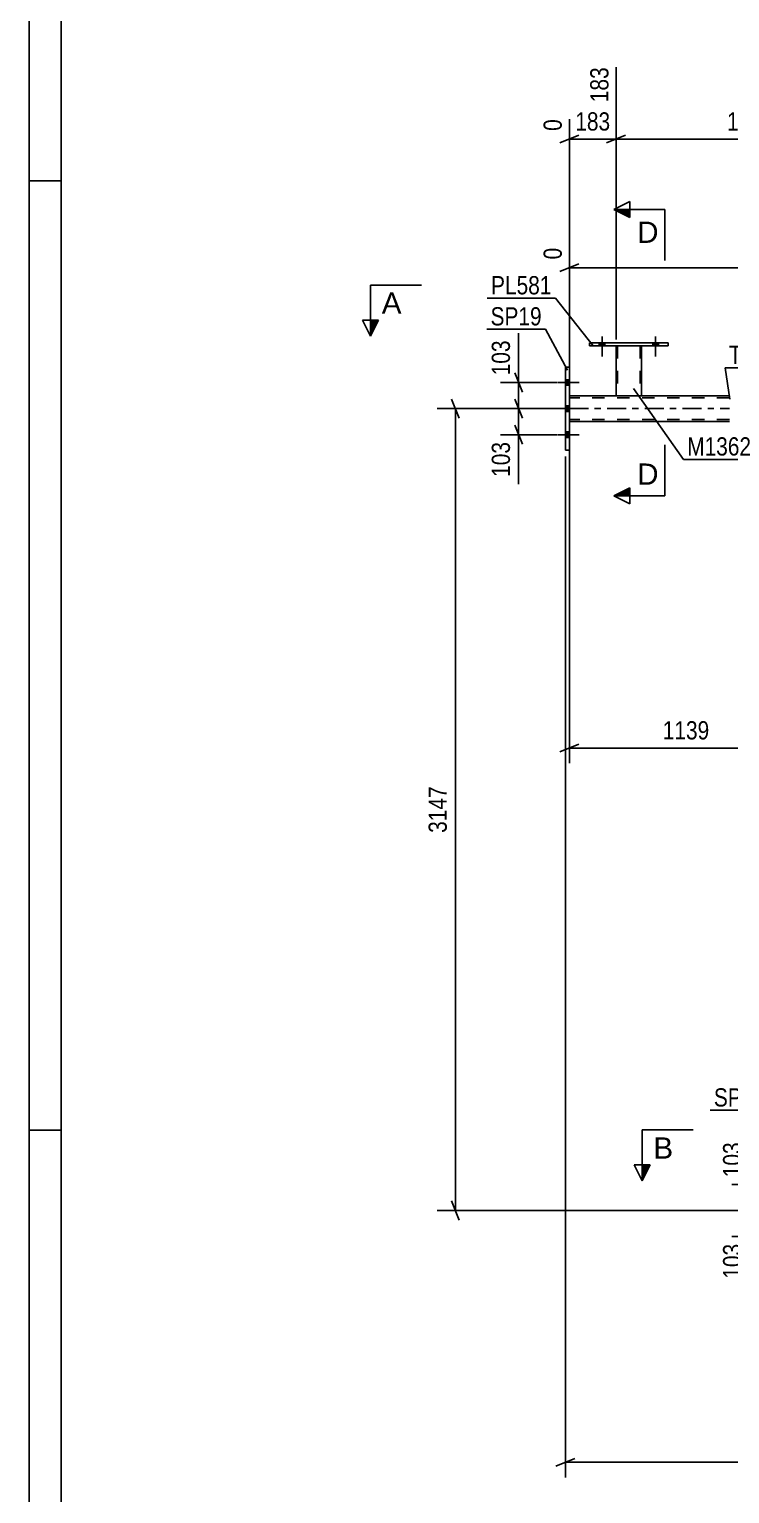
# Model space of a CAD drawing. Header units: millimetres. Extents: x -85 to 756, y -411 to 183.
# Drawn here: x -84.8 to 25.2, y -170.3 to 59.5 of the extents above; entities that cross this region are included whole.
import ezdxf

# ---------------------------------------------------------------- set-up
doc = ezdxf.new("R2010")
doc.units = ezdxf.units.MM
doc.linetypes.add('DXK_LINE_DOT2', pattern=[3.9198, 1.9599, -1.9599])
doc.linetypes.add('DXK_LINE_DOT3', pattern=[5.9187, 2.979, -0.9799, 0.9799, -0.9799])
doc.styles.add('Arial', font='ARIAL.TTF', dxfattribs={"height": 0.2})
doc.styles.add('Arial Narrow', font='ARIALN.TTF', dxfattribs={"height": 0.2})

# ---------------------------------------------------------------- blocks, each defined once
blk = doc.blocks.new('Unknown-814185790-1133')
at = {"color": 5, "linetype": 'Continuous'}
for p, q in [((-84.85, 182.74), (-84.85, -411.26)), ((-79.85, 177.74), (-79.85, -406.26)), ((-79.85, 35.74), (-84.85, 35.74)), ((-79.85, -113.26), (-84.85, -113.26))]:
    blk.add_line(p, q, dxfattribs=at)
blk = doc.blocks.new('Part-814185790-3725 - 3717')
at = {"color": 2, "linetype": 'Continuous'}
for p, q in [((3.13, 10.32), (3.13, 9.84)), ((15.53, 10.32), (3.13, 10.32)), ((3.13, 9.84), (15.53, 9.84)), ((15.53, 9.84), (15.53, 10.32))]:
    blk.add_line(p, q, dxfattribs=at)
blk = doc.blocks.new('Bolt-814185790-3719 - 3717')
at = {"linetype": 'Continuous'}
for points in [[(4.69, 9.84), (5.57, 9.84), (5.57, 10.32), (4.69, 10.32)], [(13.09, 9.84), (13.97, 9.84), (13.97, 10.32), (13.09, 10.32)]]:
    blk.add_hatch(color=1, dxfattribs=at).paths.add_polyline_path(points)
at = {"color": 1, "linetype": 'Continuous'}
for p, q in [((4.69, 10.32), (4.69, 9.84)), ((5.13, 11.32), (5.13, 8.2)), ((5.57, 10.32), (5.57, 9.84)), ((13.09, 10.32), (13.09, 9.84)), ((13.53, 11.32), (13.53, 8.2)), ((13.97, 10.32), (13.97, 9.84))]:
    blk.add_line(p, q, dxfattribs=at)
blk = doc.blocks.new('Bolt-814185790-3720 - 3717')
at = {"linetype": 'Continuous'}
for points in [[(4.69, 9.84), (5.57, 9.84), (5.57, 10.32), (4.69, 10.32)], [(13.09, 9.84), (13.97, 9.84), (13.97, 10.32), (13.09, 10.32)]]:
    blk.add_hatch(color=1, dxfattribs=at).paths.add_polyline_path(points)
at = {"color": 1, "linetype": 'Continuous'}
for p, q in [((4.69, 10.32), (4.69, 9.84)), ((5.13, 11.32), (5.13, 8.2)), ((5.57, 10.32), (5.57, 9.84)), ((13.09, 10.32), (13.09, 9.84)), ((13.53, 11.32), (13.53, 8.2)), ((13.97, 10.32), (13.97, 9.84))]:
    blk.add_line(p, q, dxfattribs=at)
blk = doc.blocks.new('Part-814185790-3740 - 3717')
at = {"color": 2, "linetype": 'Continuous'}
for p, q in [((7.33, 9.84), (7.33, 2)), ((11.33, 9.84), (11.33, 2)), ((7.33, 2), (11.33, 2))]:
    blk.add_line(p, q, dxfattribs=at)
at = {"color": 7, "linetype": 'DXK_LINE_DOT2'}
for p, q in [((7.33, 9.84), (11.33, 9.84)), ((7.33, 9.84), (7.33, 9.84)), ((7.33, 9.84), (7.33, 9.84)), ((7.57, 9.84), (7.57, 2)), ((11.09, 9.84), (11.09, 2)), ((11.33, 9.84), (11.33, 9.84)), ((11.33, 9.84), (11.33, 9.84)), ((11.03, 2), (11.07, 2)), ((11.03, 2), (11.07, 2)), ((11.07, 2), (11.09, 2)), ((11.07, 2), (11.09, 2))]:
    blk.add_line(p, q, dxfattribs=at)
blk = doc.blocks.new('Part-814185790-3771 - 3717')
at = {"color": 2, "linetype": 'Continuous'}
for p, q in [((-0.64, -6.5), (-0.64, 6.5)), ((-0.64, 6.5), (0, 6.5)), ((0, -6.5), (0, 6.5)), ((-0.64, -6.5), (0, -6.5))]:
    blk.add_line(p, q, dxfattribs=at)
blk = doc.blocks.new('Part-814185790-3928 - 3717')
at = {"color": 2, "linetype": 'Continuous'}
for p, q in [((7.33, 2), (0, 2)), ((25.13, 2), (11.33, 2)), ((25.13, -2), (0, -2))]:
    blk.add_line(p, q, dxfattribs=at)
at = {"color": 7, "linetype": 'DXK_LINE_DOT2'}
for p, q in [((0, 2), (0, -2)), ((25.13, 1.68), (0, 1.68)), ((11.33, 2), (7.33, 2)), ((25.13, -1.68), (0, -1.68))]:
    blk.add_line(p, q, dxfattribs=at)
at = {"color": 7, "linetype": 'DXK_LINE_DOT3'}
blk.add_line((0, 0), (25.13, 0), dxfattribs=at)
blk = doc.blocks.new('Bolt-814185790-4021 - 3717')
at = {"linetype": 'Continuous'}
for points in [[(0, 3.66), (0, 4.54), (-0.64, 4.54), (-0.64, 3.66)], [(0, 3.66), (0, 4.54), (-0.64, 4.54), (-0.64, 3.66)], [(0, 3.66), (0, 4.54), (-0.64, 4.54), (-0.64, 3.66)], [(0, -0.44), (0, 0.44), (-0.64, 0.44), (-0.64, -0.44)], [(0, -0.44), (0, 0.44), (-0.64, 0.44), (-0.64, -0.44)], [(0, -4.54), (0, -3.66), (-0.64, -3.66), (-0.64, -4.54)], [(0, -4.54), (0, -3.66), (-0.64, -3.66), (-0.64, -4.54)], [(0, -4.54), (0, -3.66), (-0.64, -3.66), (-0.64, -4.54)]]:
    blk.add_hatch(color=1, dxfattribs=at).paths.add_polyline_path(points)
at = {"color": 1, "linetype": 'Continuous'}
for p, q in [((-1.8, 4.1), (1.52, 4.1)), ((-1.8, 4.1), (1.52, 4.1)), ((-1.8, 4.1), (1.52, 4.1)), ((-0.64, 4.54), (0, 4.54)), ((-0.64, 4.54), (0, 4.54)), ((-0.64, 4.54), (0, 4.54)), ((-0.64, 3.66), (0, 3.66)), ((-0.64, 3.66), (0, 3.66)), ((-0.64, 3.66), (0, 3.66)), ((-1.8, 0), (1.52, 0)), ((-1.8, 0), (1.52, 0)), ((-0.64, 0.44), (0, 0.44)), ((-0.64, 0.44), (0, 0.44)), ((-0.64, -0.44), (0, -0.44)), ((-0.64, -0.44), (0, -0.44)), ((-1.8, -4.1), (1.52, -4.1)), ((-1.8, -4.1), (1.52, -4.1)), ((-1.8, -4.1), (1.52, -4.1)), ((-0.64, -3.66), (0, -3.66)), ((-0.64, -3.66), (0, -3.66)), ((-0.64, -3.66), (0, -3.66)), ((-0.64, -4.54), (0, -4.54)), ((-0.64, -4.54), (0, -4.54)), ((-0.64, -4.54), (0, -4.54))]:
    blk.add_line(p, q, dxfattribs=at)
blk = doc.blocks.new('StraightDimension-814185790-4522 - 3717')
at = {"color": 7, "linetype": 'Continuous'}
for p, q in [((-17.31, -1.5), (-18.51, 1.5)), ((-1.64, 0), (-20.76, 0)), ((-17.91, -125.86), (-17.91, 0)), ((34.99, -125.86), (-20.76, -125.86)), ((-18.51, -124.36), (-17.31, -127.36))]:
    blk.add_line(p, q, dxfattribs=at)
at = {"color": 0}
blk.add_wipeout([(-18.66, -58.67), (-22.86, -58.67), (-22.86, -67.19), (-18.66, -67.19)], dxfattribs=at)
at = {"color": 3, "style": 'Arial Narrow'}
blk.add_text('3147', height=2.863, rotation=90.0002, dxfattribs=at).set_placement((-19.26, -66.59))
blk = doc.blocks.new('StraightDimension-814185790-4783 - 3717')
at = {"color": 7, "linetype": 'Continuous'}
for p, q in [((-0.64, -7.5), (-0.64, -167.77)), ((0.86, -164.77), (-2.14, -165.97)), ((-0.64, -165.37), (662.15, -165.37))]:
    blk.add_line(p, q, dxfattribs=at)
blk = doc.blocks.new('StraightDimension-814185790-5123 - 3717')
at = {"color": 7, "linetype": 'Continuous'}
for p, q in [((-8.59, 5.6), (-7.39, 2.6)), ((-1.93, 4.1), (-10.84, 4.1)), ((-7.99, 0), (-7.99, 4.1)), ((-1.32, 0), (-10.84, 0)), ((-7.39, -1.5), (-8.59, 1.5))]:
    blk.add_line(p, q, dxfattribs=at)
at = {"color": 0}
blk.add_wipeout([(-8.74, 11.31), (-12.94, 11.31), (-12.94, 4.62), (-8.74, 4.62)], dxfattribs=at)
at = {"color": 7, "linetype": 'Continuous'}
blk.add_line((-7.99, 4.1), (-7.99, 11.83), dxfattribs=at)
blk.add_line((-7.99, 4.1), (-7.99, 11.83), dxfattribs=at)
at = {"color": 3, "style": 'Arial Narrow'}
blk.add_text('103', height=2.863, rotation=90.0002, dxfattribs=at).set_placement((-9.34, 5.23))
blk = doc.blocks.new('StraightDimension-814185790-5133 - 3717')
at = {"color": 7, "linetype": 'Continuous'}
for p, q in [((-1.32, 0), (-10.84, 0)), ((-8.59, 1.5), (-7.39, -1.5)), ((-7.99, -4.1), (-7.99, 0)), ((-1.93, -4.1), (-10.84, -4.1)), ((-7.39, -5.6), (-8.59, -2.6))]:
    blk.add_line(p, q, dxfattribs=at)
at = {"color": 0}
blk.add_wipeout([(-8.74, -4.63), (-12.94, -4.63), (-12.94, -11.31), (-8.74, -11.31)], dxfattribs=at)
at = {"color": 7, "linetype": 'Continuous'}
blk.add_line((-7.99, -4.1), (-7.99, -11.83), dxfattribs=at)
blk.add_line((-7.99, -4.1), (-7.99, -11.83), dxfattribs=at)
at = {"color": 3, "style": 'Arial Narrow'}
blk.add_text('103', height=2.863, rotation=90.0002, dxfattribs=at).set_placement((-9.34, -10.71))
blk = doc.blocks.new('StraightDimension-814185790-4805 - 3717')
at = {"color": 7, "linetype": 'Continuous'}
for p, q in [((70.64, -1), (70.64, 30.73)), ((0, 7.5), (0, 25.24)), ((1.5, 22.72), (-1.5, 21.52)), ((0, 22.12), (70.64, 22.12)), ((69.14, 21.52), (72.14, 22.72))]:
    blk.add_line(p, q, dxfattribs=at)
at = {"color": 0, "linetype": 'Continuous'}
for points in [[(70.04, 31.33), (65.84, 31.33), (65.84, 22.82), (70.04, 22.82)], [(-0.6, 25.84), (-4.8, 25.84), (-4.8, 22.82), (-0.6, 22.82)]]:
    blk.add_wipeout(points, dxfattribs=at)
at = {"color": 0}
blk.add_wipeout([(39.58, 22.87), (39.58, 27.07), (31.06, 27.07), (31.06, 22.87)], dxfattribs=at)
at = {"color": 3, "linetype": 'Continuous', "style": 'Arial Narrow'}
for s, height, p in [('1990', 2.863, (69.44, 23.42)), ('0', 2.86, (-1.2, 23.42))]:
    blk.add_text(s, height=height, rotation=90.0002, dxfattribs=at).set_placement(p)
at = {"color": 3, "style": 'Arial Narrow'}
blk.add_text('1990', height=2.863, dxfattribs=at).set_placement((31.66, 23.47))
blk = doc.blocks.new('StraightDimension-814185790-12200 - 3717')
at = {"color": 7, "linetype": 'Continuous'}
for p, q in [((0, -3), (0, -55.67)), ((36.63, -122.22), (36.63, -50.42)), ((1.5, -52.67), (-1.5, -53.87)), ((35.13, -53.87), (38.13, -52.67)), ((0, -53.27), (36.63, -53.27))]:
    blk.add_line(p, q, dxfattribs=at)
at = {"color": 0}
blk.add_wipeout([(22.57, -52.52), (22.57, -48.32), (14.06, -48.32), (14.06, -52.52)], dxfattribs=at)
at = {"color": 3, "style": 'Arial Narrow'}
blk.add_text('1139', height=2.863, dxfattribs=at).set_placement((14.66, -51.92))
blk = doc.blocks.new('StraightDimension-814185790-12214 - 3717')
at = {"color": 7, "linetype": 'Continuous'}
for p, q in [((34.52, -121.76), (25.49, -121.76)), ((27.74, -120.26), (28.94, -123.26)), ((28.34, -125.86), (28.34, -121.76)), ((34.52, -125.86), (25.49, -125.86)), ((28.94, -127.36), (27.74, -124.36))]:
    blk.add_line(p, q, dxfattribs=at)
at = {"color": 0}
blk.add_wipeout([(27.59, -114.55), (23.39, -114.55), (23.39, -121.24), (27.59, -121.24)], dxfattribs=at)
at = {"color": 7, "linetype": 'Continuous'}
blk.add_line((28.34, -121.76), (28.34, -114.03), dxfattribs=at)
blk.add_line((28.34, -121.76), (28.34, -114.03), dxfattribs=at)
at = {"color": 3, "style": 'Arial Narrow'}
blk.add_text('103', height=2.863, rotation=90.0002, dxfattribs=at).set_placement((26.99, -120.64))
blk = doc.blocks.new('StraightDimension-814185790-12215 - 3717')
at = {"color": 7, "linetype": 'Continuous'}
for p, q in [((34.52, -125.86), (25.49, -125.86)), ((27.74, -124.36), (28.94, -127.36)), ((28.34, -129.96), (28.34, -125.86)), ((28.94, -131.46), (27.74, -128.46)), ((34.52, -129.96), (25.49, -129.96))]:
    blk.add_line(p, q, dxfattribs=at)
at = {"color": 0}
blk.add_wipeout([(27.59, -130.49), (23.39, -130.49), (23.39, -137.17), (27.59, -137.17)], dxfattribs=at)
at = {"color": 7, "linetype": 'Continuous'}
blk.add_line((28.34, -129.96), (28.34, -137.69), dxfattribs=at)
blk.add_line((28.34, -129.96), (28.34, -137.69), dxfattribs=at)
at = {"color": 3, "style": 'Arial Narrow'}
blk.add_text('103', height=2.863, rotation=90.0002, dxfattribs=at).set_placement((26.99, -136.57))
blk = doc.blocks.new('StraightDimension-814185790-14556 - 3717')
at = {"color": 7, "linetype": 'Continuous'}
for p, q in [((7.33, 10.84), (7.33, 53.59)), ((49.47, 10.84), (49.47, 50.91)), ((8.83, 42.9), (5.83, 41.7)), ((7.33, 42.3), (49.47, 42.3)), ((47.97, 41.7), (50.97, 42.9))]:
    blk.add_line(p, q, dxfattribs=at)
at = {"color": 0, "linetype": 'Continuous'}
blk.add_wipeout([(48.87, 51.51), (44.67, 51.51), (44.67, 43), (48.87, 43)], dxfattribs=at)
at = {"color": 0}
blk.add_wipeout([(32.65, 43.05), (32.65, 47.25), (24.14, 47.25), (24.14, 43.05)], dxfattribs=at)
at = {"color": 3, "linetype": 'Continuous', "style": 'Arial Narrow'}
blk.add_text('1460', height=2.863, rotation=90.0002, dxfattribs=at).set_placement((48.27, 43.6))
at = {"color": 3, "style": 'Arial Narrow'}
blk.add_text('1277', height=2.863, dxfattribs=at).set_placement((24.74, 43.65))
blk = doc.blocks.new('StraightDimension-814185790-14557 - 3717')
at = {"color": 7, "linetype": 'Continuous'}
for p, q in [((7.33, 10.84), (7.33, 53.59)), ((0, 3), (0, 45.43)), ((-1.5, 41.7), (1.5, 42.9)), ((0, 42.3), (7.33, 42.3)), ((8.83, 42.9), (5.83, 41.7))]:
    blk.add_line(p, q, dxfattribs=at)
at = {"color": 0}
blk.add_wipeout([(7.01, 43.05), (7.01, 47.25), (0.32, 47.25), (0.32, 43.05)], dxfattribs=at)
at = {"color": 0, "linetype": 'Continuous'}
for points in [[(6.73, 54.19), (2.53, 54.19), (2.53, 47.5), (6.73, 47.5)], [(-0.6, 46.03), (-4.8, 46.03), (-4.8, 43), (-0.6, 43)]]:
    blk.add_wipeout(points, dxfattribs=at)
at = {"color": 3, "linetype": 'Continuous', "style": 'Arial Narrow'}
for s, height, p in [('183', 2.863, (6.13, 48.1)), ('0', 2.86, (-1.2, 43.6))]:
    blk.add_text(s, height=height, rotation=90.0002, dxfattribs=at).set_placement(p)
at = {"color": 3, "style": 'Arial Narrow'}
blk.add_text('183', height=2.863, dxfattribs=at).set_placement((0.92, 43.65))
blk = doc.blocks.new('Mark-814185790-3736 - 3717')
at = {"color": 0}
blk.add_wipeout([(28.55, -7.36), (28.55, -4.36), (18.5, -4.36), (18.5, -7.36)], dxfattribs=at)
blk.add_wipeout([(28.55, -7.36), (28.55, -4.36), (18.5, -4.36), (18.5, -7.36)], dxfattribs=at)
at = {"color": 30, "linetype": 'Continuous'}
for p, q in [((10.04, 3.17), (17.9, -7.96)), ((17.9, -7.96), (29.15, -7.96))]:
    blk.add_line(p, q, dxfattribs=at)
at = {"color": 3, "style": 'Arial Narrow'}
blk.add_text('M1362', height=2.863, dxfattribs=at).set_placement((18.5, -7.36))
blk = doc.blocks.new('Mark-814185790-3721 - 3717')
at = {"color": 0}
blk.add_wipeout([(-2.81, 17.94), (-2.81, 20.94), (-12.31, 20.94), (-12.31, 17.94)], dxfattribs=at)
blk.add_wipeout([(-2.81, 17.94), (-2.81, 20.94), (-12.31, 20.94), (-12.31, 17.94)], dxfattribs=at)
at = {"color": 30, "linetype": 'Continuous'}
for p in [(-12.91, 17.34), (3.75, 9.84)]:
    blk.add_line(p, (-2.21, 17.34), dxfattribs=at)
at = {"color": 3, "style": 'Arial Narrow'}
blk.add_text('PL581', height=2.863, dxfattribs=at).set_placement((-12.31, 17.94))
blk = doc.blocks.new('Mark-814185790-3767 - 3717')
at = {"color": 0}
blk.add_wipeout([(-4.35, 13.06), (-4.35, 16.06), (-12.39, 16.06), (-12.39, 13.06)], dxfattribs=at)
blk.add_wipeout([(-4.35, 13.06), (-4.35, 16.06), (-12.39, 16.06), (-12.39, 13.06)], dxfattribs=at)
at = {"color": 30, "linetype": 'Continuous'}
for p in [(-12.99, 12.46), (-0.28, 6.06)]:
    blk.add_line(p, (-3.75, 12.46), dxfattribs=at)
at = {"color": 3, "style": 'Arial Narrow'}
blk.add_text('SP19', height=2.863, dxfattribs=at).set_placement((-12.39, 13.06))
blk = doc.blocks.new('Mark-814185790-3924 - 3717')
at = {"color": 0}
blk.add_wipeout([(34.93, 7.03), (34.93, 10.03), (25.07, 10.03), (25.07, 7.03)], dxfattribs=at)
blk.add_wipeout([(34.93, 7.03), (34.93, 10.03), (25.07, 10.03), (25.07, 7.03)], dxfattribs=at)
at = {"color": 30, "linetype": 'Continuous'}
for p, q in [((25.19, 1.5), (24.47, 6.43)), ((24.47, 6.43), (35.53, 6.43))]:
    blk.add_line(p, q, dxfattribs=at)
at = {"color": 3, "style": 'Arial Narrow'}
blk.add_text('TR889', height=2.863, dxfattribs=at).set_placement((25.07, 7.03))
blk = doc.blocks.new('Mark-814185790-3898 - 3717')
at = {"color": 0}
blk.add_wipeout([(30.73, -109.54), (30.73, -106.54), (22.69, -106.54), (22.69, -109.54)], dxfattribs=at)
blk.add_wipeout([(30.73, -109.54), (30.73, -106.54), (22.69, -106.54), (22.69, -109.54)], dxfattribs=at)
at = {"color": 30, "linetype": 'Continuous'}
for p in [(22.09, -110.14), (36.37, -120.17)]:
    blk.add_line(p, (31.33, -110.14), dxfattribs=at)
at = {"color": 3, "style": 'Arial Narrow'}
blk.add_text('SP19', height=2.863, dxfattribs=at).set_placement((22.69, -109.54))
blk = doc.blocks.new('SectionMark-814185790-5367 - 3717')
at = {"color": 6, "linetype": 'Continuous'}
for p, q in [((7, 31.27), (9.5, 32.52)), ((15, 31.27), (7, 31.27)), ((15, -13.7), (7, -13.7)), ((9.5, -14.95), (7, -13.7))]:
    blk.add_line(p, q, dxfattribs=at)
at = {"color": 0, "linetype": 'Continuous'}
for points in [[(14, 26.02), (14, 29.52), (10.63, 29.52), (10.63, 26.02)], [(14, -11.95), (14, -8.45), (10.63, -8.45), (10.63, -11.95)]]:
    blk.add_wipeout(points, dxfattribs=at)
at = {"linetype": 'Continuous'}
for points in [[(9.5, 31.27), (9.5, 30.02), (7, 31.27)], [(9.5, -12.45), (9.5, -13.7), (7, -13.7)]]:
    blk.add_hatch(color=6, dxfattribs=at).paths.add_polyline_path(points)
at = {"color": 6, "linetype": 'Continuous'}
for p, q in [((9.5, 30.02), (9.5, 32.52)), ((7, 31.27), (9.5, 30.02)), ((15, 31.27), (15, 23.27)), ((15, -13.7), (15, -5.7)), ((7, -13.7), (9.5, -12.45)), ((9.5, -12.45), (9.5, -14.95))]:
    blk.add_line(p, q, dxfattribs=at)
at = {"color": 3, "linetype": 'Continuous', "style": 'Arial'}
for p in [(10.63, 26.02), (10.63, -11.95)]:
    blk.add_text('D', height=3.34, dxfattribs=at).set_placement(p)
blk = doc.blocks.new('SectionMark-814185790-5369 - 3717')
at = {"color": 6, "linetype": 'Continuous'}
for p, q in [((11.43, -113.22), (11.43, -121.22)), ((11.43, -121.22), (10.18, -118.72))]:
    blk.add_line(p, q, dxfattribs=at)
at = {"color": 0, "linetype": 'Continuous'}
blk.add_wipeout([(16.29, -117.72), (16.29, -114.22), (13.18, -114.22), (13.18, -117.72)], dxfattribs=at)
at = {"linetype": 'Continuous'}
blk.add_hatch(color=6, dxfattribs=at).paths.add_polyline_path([(11.43, -118.72), (12.68, -118.72), (11.43, -121.22)])
at = {"color": 6, "linetype": 'Continuous'}
for p, q in [((11.43, -113.22), (19.43, -113.22)), ((12.68, -118.72), (10.18, -118.72)), ((11.43, -121.22), (12.68, -118.72))]:
    blk.add_line(p, q, dxfattribs=at)
at = {"color": 3, "linetype": 'Continuous', "style": 'Arial'}
blk.add_text('B', height=3.34, dxfattribs=at).set_placement((13.18, -117.72))
blk = doc.blocks.new('SectionMark-814185790-5375 - 3717')
at = {"color": 6, "linetype": 'Continuous'}
for p, q in [((-31.23, 19.4), (-31.23, 11.4)), ((-31.23, 11.4), (-32.48, 13.9))]:
    blk.add_line(p, q, dxfattribs=at)
at = {"color": 0, "linetype": 'Continuous'}
blk.add_wipeout([(-26.37, 14.9), (-26.37, 18.4), (-29.48, 18.4), (-29.48, 14.9)], dxfattribs=at)
at = {"linetype": 'Continuous'}
blk.add_hatch(color=6, dxfattribs=at).paths.add_polyline_path([(-31.23, 13.9), (-29.98, 13.9), (-31.23, 11.4)])
at = {"color": 6, "linetype": 'Continuous'}
for p, q in [((-31.23, 19.4), (-23.23, 19.4)), ((-29.98, 13.9), (-32.48, 13.9)), ((-31.23, 11.4), (-29.98, 13.9))]:
    blk.add_line(p, q, dxfattribs=at)
at = {"color": 3, "linetype": 'Continuous', "style": 'Arial'}
blk.add_text('A', height=3.34, dxfattribs=at).set_placement((-29.48, 14.9))

msp = doc.modelspace()

# ---------------------------------------------------------------- block references
for name in ['Unknown-814185790-1133', 'Part-814185790-3725 - 3717', 'Bolt-814185790-3719 - 3717', 'Bolt-814185790-3720 - 3717', 'Part-814185790-3740 - 3717', 'Part-814185790-3771 - 3717', 'Bolt-814185790-4021 - 3717', 'Part-814185790-3928 - 3717']:
    msp.add_blockref(name, (0, 0))

# ---------------------------------------------------------------- next in the draw order: block references
msp.add_blockref('StraightDimension-814185790-4522 - 3717', (0, 0))

# ---------------------------------------------------------------- next in the draw order: block references
for name in ['StraightDimension-814185790-5123 - 3717', 'StraightDimension-814185790-4783 - 3717']:
    msp.add_blockref(name, (0, 0))

# ---------------------------------------------------------------- next in the draw order: block references
msp.add_blockref('StraightDimension-814185790-5133 - 3717', (0, 0))

# ---------------------------------------------------------------- next in the draw order: block references
for name in ['StraightDimension-814185790-4805 - 3717', 'StraightDimension-814185790-12200 - 3717']:
    msp.add_blockref(name, (0, 0))

# ---------------------------------------------------------------- next in the draw order: block references
for name in ['StraightDimension-814185790-14556 - 3717', 'Mark-814185790-3736 - 3717', 'StraightDimension-814185790-12214 - 3717']:
    msp.add_blockref(name, (0, 0))

# ---------------------------------------------------------------- next in the draw order: block references
for name in ['StraightDimension-814185790-14557 - 3717', 'Mark-814185790-3924 - 3717', 'Mark-814185790-3898 - 3717', 'StraightDimension-814185790-12215 - 3717']:
    msp.add_blockref(name, (0, 0))

# ---------------------------------------------------------------- next in the draw order: block references
for name in ['SectionMark-814185790-5367 - 3717', 'Mark-814185790-3721 - 3717', 'SectionMark-814185790-5369 - 3717']:
    msp.add_blockref(name, (0, 0))

# ---------------------------------------------------------------- next in the draw order: block references
msp.add_blockref('Mark-814185790-3767 - 3717', (0, 0))

# ---------------------------------------------------------------- next in the draw order: block references
msp.add_blockref('SectionMark-814185790-5375 - 3717', (0, 0))

doc.saveas('drawing.dxf')
